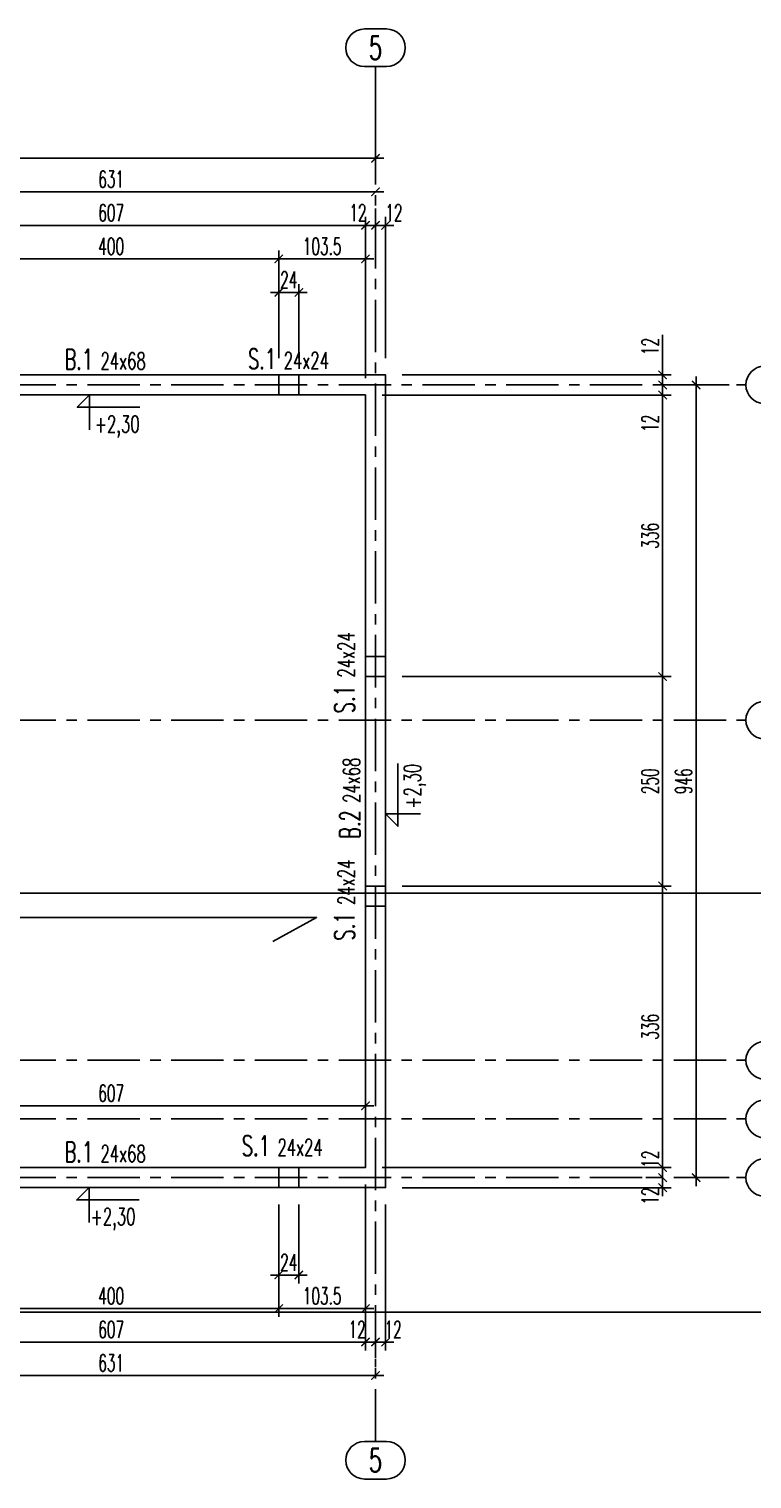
# Model space of a CAD drawing. Header units: millimetres. Extents: x -24587 to 37983, y -70862 to 338.
# Drawn here: x 27569 to 28432, y -56909 to -55179 of the extents above; entities that cross this region are included whole.
import ezdxf
from ezdxf.enums import TextEntityAlignment as Align

# ---------------------------------------------------------------- set-up
doc = ezdxf.new("R2010")
doc.units = ezdxf.units.MM
doc.header["$LTSCALE"] = 50
doc.linetypes.add('CENTER', pattern=[2, 1.25, -0.25, 0.25, -0.25])
doc.layers.get('Defpoints').update_dxf_attribs({"color": 251})
for name, color, linetype in [('K-NADPROŻA', 61, 'Continuous'), ('K-OSIE', 9, 'CENTER'), ('K-SCIANY', 2, 'Continuous'), ('K-STROPY', 161, 'Continuous'), ('K-SŁUPY', 131, 'Continuous'), ('K-TEXT 2.4mm', 71, 'Continuous'), ('K-TEXT 2.8mm', 101, 'Continuous'), ('K-TEXT 2mm', 254, 'Continuous'), ('K-UWAGI', 1, 'Continuous'), ('K-WYMIARY', 1, 'Continuous')]:
    doc.layers.add(name, color=color, linetype=linetype)
doc.styles.add('text 2.4mm', font='romans.shx', dxfattribs={"width": 0.65})
doc.styles.add('text 2.8mm', font='romans.shx', dxfattribs={"width": 0.65})
doc.styles.add('text 2mm', font='romans.shx', dxfattribs={"width": 0.65})
doc.styles.add('WYM1', font='romanszb.shx', dxfattribs={"width": 0.6})
doc.dimstyles.new('CM100', dxfattribs={"dimscale": 5, "dimtxt": 2, "dimasz": 1, "dimexe": 1, "dimexo": 2, "dimgap": 0.5, "dimtad": 1, "dimrnd": 0.5, "dimdsep": 46, "dimtxsty": 'WYM1', "dimblk": 'OBLIQUE', "dimcen": 0, "dimdle": 1, "dimclrd": 253, "dimclre": 251, "dimclrt": 30, "dimadec": 0, "dimazin": 0, "dimtfac": 1, "dimtix": 1, "dimtmove": 0, "dimatfit": 0, "dimfxl": 1, "dimtfillclr": 256, "dimtolj": 1, "dimarcsym": 0})

# ---------------------------------------------------------------- blocks, each defined once
blk = doc.blocks.new('A$C5f19c05e')
for points in [[(2186, -1260.9), (2186, 380)], [(-358, 0), (2628.1, 0)], [(-358, -400), (2628.1, -400)], [(-358, -806), (2628.1, -806)], [(-358, -876), (2628.1, -876)], [(-358, -946), (2628.1, -946)]]:
    blk.add_lwpolyline(points)
at = {"layer": 'K-TEXT 2.4mm'}
for points in [[(2172.9, 380, -1), (2172.9, 424.8), (2199.1, 424.8, -1), (2199.1, 380)], [(2650.5, -22.4, -1), (2650.5, 22.4), (2676.6, 22.4, -1), (2676.6, -22.4)], [(2650.5, -422.4, -1), (2650.5, -377.6), (2676.6, -377.6, -1), (2676.6, -422.4)], [(2650.5, -828.4, -1), (2650.5, -783.6), (2676.6, -783.6, -1), (2676.6, -828.4)], [(2650.5, -898.4, -1), (2650.5, -853.6), (2676.6, -853.6, -1), (2676.6, -898.4)], [(2650.5, -968.4, -1), (2650.5, -923.6), (2676.6, -923.6, -1), (2676.6, -968.4)], [(2172.9, -1305.7, -1), (2172.9, -1260.9), (2199.1, -1260.9, -1), (2199.1, -1305.7)]]:
    blk.add_lwpolyline(points, format="xyb", close=True, dxfattribs=at)
at = {"layer": 'K-TEXT 2.8mm', "style": 'text 2.8mm', "width": 0.65}
for p in [(2186, 402.4), (2186, -1283.3)]:
    blk.add_text('5', height=28, dxfattribs=at).set_placement(p, align=Align.MIDDLE_CENTER)
blk = doc.blocks.new('_ArchTick')
at = {"color": 0, "linetype": 'ByBlock', "const_width": 0.15}
blk.add_lwpolyline([(-0.5, -0.5), (0.5, 0.5)], dxfattribs=at)
blk = doc.blocks.new('*D540')
at = {"layer": 'Defpoints', "color": 0, "transparency": 16777216}
for p in [(25796.6, -55223.4), (27982.6, -55223.4), (27982.6, -55333)]:
    blk.add_point(p, dxfattribs=at)
at = {"layer": 'K-WYMIARY', "color": 251, "lineweight": -2, "transparency": 16777216}
for p, q in [((25796.6, -55243.4), (25796.6, -55343)), ((27982.6, -55243.4), (27982.6, -55343))]:
    blk.add_line(p, q, dxfattribs=at)
at = {"layer": 'K-WYMIARY', "color": 253, "lineweight": -2, "transparency": 16777216}
blk.add_line((25786.6, -55333), (27992.6, -55333), dxfattribs=at)
at = {"layer": 'K-WYMIARY', "color": 253, "lineweight": -2, "transparency": 16777216, "xscale": 10, "yscale": 10, "zscale": 10, "rotation": 180}
blk.add_blockref('_ArchTick', (25796.6, -55333), dxfattribs=at)
at = {"layer": 'K-WYMIARY', "color": 253, "lineweight": -2, "transparency": 16777216, "xscale": 10, "yscale": 10, "zscale": 10}
blk.add_blockref('_ArchTick', (27982.6, -55333), dxfattribs=at)
at = {"layer": 'K-WYMIARY', "color": 30, "transparency": 16777216, "insert": (26889.6, -55318), "char_height": 20, "attachment_point": 5, "style": 'WYM1'}
blk.add_mtext('\\A1;2186', dxfattribs=at)
blk = doc.blocks.new('*D541')
at = {"layer": 'Defpoints', "color": 0, "transparency": 16777216}
for p in [(28424.8, -55603.5), (28365.4, -56549.5), (28424.8, -56549.5)]:
    blk.add_point(p, dxfattribs=at)
at = {"layer": 'K-WYMIARY', "color": 253, "lineweight": -2, "transparency": 16777216}
blk.add_line((28365.4, -55593.5), (28365.4, -56559.5), dxfattribs=at)
at = {"layer": 'K-WYMIARY', "color": 251, "lineweight": -2, "transparency": 16777216}
for p, q in [((28404.8, -55603.5), (28355.4, -55603.5)), ((28404.8, -56549.5), (28355.4, -56549.5))]:
    blk.add_line(p, q, dxfattribs=at)
at = {"layer": 'K-WYMIARY', "color": 253, "lineweight": -2, "transparency": 16777216, "xscale": 10, "yscale": 10, "zscale": 10}
for p, rotation in [((28365.4, -55603.5), 90), ((28365.4, -56549.5), 270)]:
    blk.add_blockref('_ArchTick', p, dxfattribs=dict(at, rotation=rotation))
at = {"layer": 'K-WYMIARY', "color": 30, "transparency": 16777216, "insert": (28350.4, -56076.5), "char_height": 20, "attachment_point": 5, "rotation": 90, "style": 'WYM1'}
blk.add_mtext('\\A1;946', dxfattribs=at)
blk = doc.blocks.new('*D454')
at = {"layer": 'Defpoints', "color": 0, "transparency": 16777216}
for p in [(27351.6, -55373), (27982.6, -55373), (27982.6, -55373)]:
    blk.add_point(p, dxfattribs=at)
at = {"layer": 'K-WYMIARY', "color": 251, "lineweight": -2, "transparency": 16777216}
for p, q in [((27351.6, -55353), (27351.6, -55363)), ((27982.6, -55353), (27982.6, -55363))]:
    blk.add_line(p, q, dxfattribs=at)
at = {"layer": 'K-WYMIARY', "color": 253, "lineweight": -2, "transparency": 16777216}
blk.add_line((27341.6, -55373), (27992.6, -55373), dxfattribs=at)
at = {"layer": 'K-WYMIARY', "color": 253, "lineweight": -2, "transparency": 16777216, "xscale": 10, "yscale": 10, "zscale": 10, "rotation": 180}
blk.add_blockref('_ArchTick', (27351.6, -55373), dxfattribs=at)
at = {"layer": 'K-WYMIARY', "color": 253, "lineweight": -2, "transparency": 16777216, "xscale": 10, "yscale": 10, "zscale": 10}
blk.add_blockref('_ArchTick', (27982.6, -55373), dxfattribs=at)
at = {"layer": 'K-WYMIARY', "color": 30, "transparency": 16777216, "insert": (27667.1, -55358), "char_height": 20, "attachment_point": 5, "style": 'WYM1'}
blk.add_mtext('\\A1;631', dxfattribs=at)
blk = doc.blocks.new('*D458')
at = {"layer": 'Defpoints', "color": 0, "transparency": 16777216}
for p in [(27351.6, -56785.7), (27982.6, -56785.7), (27982.6, -56785.7)]:
    blk.add_point(p, dxfattribs=at)
at = {"layer": 'K-WYMIARY', "color": 251, "lineweight": -2, "transparency": 16777216}
for p, q in [((27351.6, -56765.7), (27351.6, -56775.7)), ((27982.6, -56765.7), (27982.6, -56775.7))]:
    blk.add_line(p, q, dxfattribs=at)
at = {"layer": 'K-WYMIARY', "color": 253, "lineweight": -2, "transparency": 16777216}
blk.add_line((27341.6, -56785.7), (27992.6, -56785.7), dxfattribs=at)
at = {"layer": 'K-WYMIARY', "color": 253, "lineweight": -2, "transparency": 16777216, "xscale": 10, "yscale": 10, "zscale": 10, "rotation": 180}
blk.add_blockref('_ArchTick', (27351.6, -56785.7), dxfattribs=at)
at = {"layer": 'K-WYMIARY', "color": 253, "lineweight": -2, "transparency": 16777216, "xscale": 10, "yscale": 10, "zscale": 10}
blk.add_blockref('_ArchTick', (27982.6, -56785.7), dxfattribs=at)
at = {"layer": 'K-WYMIARY', "color": 30, "transparency": 16777216, "insert": (27667.1, -56770.7), "char_height": 20, "attachment_point": 5, "style": 'WYM1'}
blk.add_mtext('\\A1;631', dxfattribs=at)
blk = doc.blocks.new('*D510')
at = {"layer": 'Defpoints', "color": 0, "transparency": 16777216}
for p in [(27970.6, -55413), (27363.6, -55615.5), (27970.6, -55615.5)]:
    blk.add_point(p, dxfattribs=at)
at = {"layer": 'K-WYMIARY', "color": 251, "lineweight": -2, "transparency": 16777216}
for p, q in [((27363.6, -55595.5), (27363.6, -55403)), ((27970.6, -55595.5), (27970.6, -55403))]:
    blk.add_line(p, q, dxfattribs=at)
at = {"layer": 'K-WYMIARY', "color": 253, "lineweight": -2, "transparency": 16777216}
blk.add_line((27353.6, -55413), (27980.6, -55413), dxfattribs=at)
at = {"layer": 'K-WYMIARY', "color": 253, "lineweight": -2, "transparency": 16777216, "xscale": 10, "yscale": 10, "zscale": 10, "rotation": 180}
blk.add_blockref('_ArchTick', (27363.6, -55413), dxfattribs=at)
at = {"layer": 'K-WYMIARY', "color": 253, "lineweight": -2, "transparency": 16777216, "xscale": 10, "yscale": 10, "zscale": 10}
blk.add_blockref('_ArchTick', (27970.6, -55413), dxfattribs=at)
at = {"layer": 'K-WYMIARY', "color": 30, "transparency": 16777216, "insert": (27667.1, -55398), "char_height": 20, "attachment_point": 5, "style": 'WYM1'}
blk.add_mtext('\\A1;607', dxfattribs=at)
blk = doc.blocks.new('*D511')
at = {"layer": 'Defpoints', "color": 0, "transparency": 16777216}
for p in [(27982.6, -55413), (27982.6, -55413), (27970.6, -55615.5)]:
    blk.add_point(p, dxfattribs=at)
at = {"layer": 'K-WYMIARY', "color": 251, "lineweight": -2, "transparency": 16777216}
for p, q in [((27970.6, -55595.5), (27970.6, -55403)), ((27982.6, -55393), (27982.6, -55403))]:
    blk.add_line(p, q, dxfattribs=at)
at = {"layer": 'K-WYMIARY', "color": 253, "lineweight": -2, "transparency": 16777216}
for p, q in [((27970.6, -55413), (27960.6, -55413)), ((27970.6, -55413), (27982.6, -55413)), ((27982.6, -55413), (27992.6, -55413))]:
    blk.add_line(p, q, dxfattribs=at)
at = {"layer": 'K-WYMIARY', "color": 253, "lineweight": -2, "transparency": 16777216, "xscale": 10, "yscale": 10, "zscale": 10}
blk.add_blockref('_ArchTick', (27970.6, -55413), dxfattribs=at)
at = {"layer": 'K-WYMIARY', "color": 253, "lineweight": -2, "transparency": 16777216, "xscale": 10, "yscale": 10, "zscale": 10, "rotation": 180}
blk.add_blockref('_ArchTick', (27982.6, -55413), dxfattribs=at)
at = {"layer": 'K-WYMIARY', "color": 30, "transparency": 16777216, "insert": (27961.6, -55398), "char_height": 20, "attachment_point": 5, "style": 'WYM1'}
blk.add_mtext('\\A1;12', dxfattribs=at)
blk = doc.blocks.new('*D529')
at = {"layer": 'Defpoints', "color": 0, "transparency": 16777216}
for p in [(27982.6, -55413), (27994.6, -55413), (27994.6, -55591.5)]:
    blk.add_point(p, dxfattribs=at)
at = {"layer": 'K-WYMIARY', "color": 251, "lineweight": -2, "transparency": 16777216}
for p, q in [((27982.6, -55393), (27982.6, -55403)), ((27994.6, -55571.5), (27994.6, -55403))]:
    blk.add_line(p, q, dxfattribs=at)
at = {"layer": 'K-WYMIARY', "color": 253, "lineweight": -2, "transparency": 16777216}
for p, q in [((27982.6, -55413), (27972.6, -55413)), ((27982.6, -55413), (27994.6, -55413)), ((27994.6, -55413), (28004.6, -55413))]:
    blk.add_line(p, q, dxfattribs=at)
at = {"layer": 'K-WYMIARY', "color": 253, "lineweight": -2, "transparency": 16777216, "xscale": 10, "yscale": 10, "zscale": 10}
blk.add_blockref('_ArchTick', (27982.6, -55413), dxfattribs=at)
at = {"layer": 'K-WYMIARY', "color": 253, "lineweight": -2, "transparency": 16777216, "xscale": 10, "yscale": 10, "zscale": 10, "rotation": 180}
blk.add_blockref('_ArchTick', (27994.6, -55413), dxfattribs=at)
at = {"layer": 'K-WYMIARY', "color": 30, "transparency": 16777216, "insert": (28004.6, -55398), "char_height": 20, "attachment_point": 5, "style": 'WYM1'}
blk.add_mtext('\\A1;12', dxfattribs=at)
blk = doc.blocks.new('*D526')
at = {"layer": 'Defpoints', "color": 0, "transparency": 16777216}
for p in [(27867.1, -55453), (27467.1, -55591.5), (27867.1, -55591.5)]:
    blk.add_point(p, dxfattribs=at)
at = {"layer": 'K-WYMIARY', "color": 251, "lineweight": -2, "transparency": 16777216}
for p, q in [((27467.1, -55571.5), (27467.1, -55443)), ((27867.1, -55571.5), (27867.1, -55443))]:
    blk.add_line(p, q, dxfattribs=at)
at = {"layer": 'K-WYMIARY', "color": 253, "lineweight": -2, "transparency": 16777216}
blk.add_line((27457.1, -55453), (27877.1, -55453), dxfattribs=at)
at = {"layer": 'K-WYMIARY', "color": 253, "lineweight": -2, "transparency": 16777216, "xscale": 10, "yscale": 10, "zscale": 10, "rotation": 180}
blk.add_blockref('_ArchTick', (27467.1, -55453), dxfattribs=at)
at = {"layer": 'K-WYMIARY', "color": 253, "lineweight": -2, "transparency": 16777216, "xscale": 10, "yscale": 10, "zscale": 10}
blk.add_blockref('_ArchTick', (27867.1, -55453), dxfattribs=at)
at = {"layer": 'K-WYMIARY', "color": 30, "transparency": 16777216, "insert": (27667.1, -55438), "char_height": 20, "attachment_point": 5, "style": 'WYM1'}
blk.add_mtext('\\A1;400', dxfattribs=at)
blk = doc.blocks.new('*D527')
at = {"layer": 'Defpoints', "color": 0, "transparency": 16777216}
for p in [(27970.6, -55453), (27867.1, -55591.5), (27970.6, -55615.5)]:
    blk.add_point(p, dxfattribs=at)
at = {"layer": 'K-WYMIARY', "color": 251, "lineweight": -2, "transparency": 16777216}
for p, q in [((27867.1, -55571.5), (27867.1, -55443)), ((27970.6, -55595.5), (27970.6, -55443))]:
    blk.add_line(p, q, dxfattribs=at)
at = {"layer": 'K-WYMIARY', "color": 253, "lineweight": -2, "transparency": 16777216}
blk.add_line((27857.1, -55453), (27980.6, -55453), dxfattribs=at)
at = {"layer": 'K-WYMIARY', "color": 253, "lineweight": -2, "transparency": 16777216, "xscale": 10, "yscale": 10, "zscale": 10, "rotation": 180}
blk.add_blockref('_ArchTick', (27867.1, -55453), dxfattribs=at)
at = {"layer": 'K-WYMIARY', "color": 253, "lineweight": -2, "transparency": 16777216, "xscale": 10, "yscale": 10, "zscale": 10}
blk.add_blockref('_ArchTick', (27970.6, -55453), dxfattribs=at)
at = {"layer": 'K-WYMIARY', "color": 30, "transparency": 16777216, "insert": (27918.9, -55438), "char_height": 20, "attachment_point": 5, "style": 'WYM1'}
blk.add_mtext('\\A1;103.5', dxfattribs=at)
blk = doc.blocks.new('*D500')
at = {"layer": 'Defpoints', "color": 0, "transparency": 16777216}
for p in [(27363.6, -56537.5), (27970.6, -56537.5), (27970.6, -56745.7)]:
    blk.add_point(p, dxfattribs=at)
at = {"layer": 'K-WYMIARY', "color": 251, "lineweight": -2, "transparency": 16777216}
for p, q in [((27363.6, -56557.5), (27363.6, -56755.7)), ((27970.6, -56557.5), (27970.6, -56755.7))]:
    blk.add_line(p, q, dxfattribs=at)
at = {"layer": 'K-WYMIARY', "color": 253, "lineweight": -2, "transparency": 16777216}
blk.add_line((27353.6, -56745.7), (27980.6, -56745.7), dxfattribs=at)
at = {"layer": 'K-WYMIARY', "color": 253, "lineweight": -2, "transparency": 16777216, "xscale": 10, "yscale": 10, "zscale": 10, "rotation": 180}
blk.add_blockref('_ArchTick', (27363.6, -56745.7), dxfattribs=at)
at = {"layer": 'K-WYMIARY', "color": 253, "lineweight": -2, "transparency": 16777216, "xscale": 10, "yscale": 10, "zscale": 10}
blk.add_blockref('_ArchTick', (27970.6, -56745.7), dxfattribs=at)
at = {"layer": 'K-WYMIARY', "color": 30, "transparency": 16777216, "insert": (27667.1, -56730.7), "char_height": 20, "attachment_point": 5, "style": 'WYM1'}
blk.add_mtext('\\A1;607', dxfattribs=at)
blk = doc.blocks.new('*D501')
at = {"layer": 'Defpoints', "color": 0, "transparency": 16777216}
for p in [(27970.6, -56537.5), (27982.6, -56745.7), (27982.6, -56745.7)]:
    blk.add_point(p, dxfattribs=at)
at = {"layer": 'K-WYMIARY', "color": 251, "lineweight": -2, "transparency": 16777216}
for p, q in [((27970.6, -56557.5), (27970.6, -56755.7)), ((27982.6, -56725.7), (27982.6, -56735.7))]:
    blk.add_line(p, q, dxfattribs=at)
at = {"layer": 'K-WYMIARY', "color": 253, "lineweight": -2, "transparency": 16777216}
for p, q in [((27970.6, -56745.7), (27960.6, -56745.7)), ((27970.6, -56745.7), (27982.6, -56745.7)), ((27982.6, -56745.7), (27992.6, -56745.7))]:
    blk.add_line(p, q, dxfattribs=at)
at = {"layer": 'K-WYMIARY', "color": 253, "lineweight": -2, "transparency": 16777216, "xscale": 10, "yscale": 10, "zscale": 10}
blk.add_blockref('_ArchTick', (27970.6, -56745.7), dxfattribs=at)
at = {"layer": 'K-WYMIARY', "color": 253, "lineweight": -2, "transparency": 16777216, "xscale": 10, "yscale": 10, "zscale": 10, "rotation": 180}
blk.add_blockref('_ArchTick', (27982.6, -56745.7), dxfattribs=at)
at = {"layer": 'K-WYMIARY', "color": 30, "transparency": 16777216, "insert": (27960.6, -56730.7), "char_height": 20, "attachment_point": 5, "style": 'WYM1'}
blk.add_mtext('\\A1;12', dxfattribs=at)
blk = doc.blocks.new('*D502')
at = {"layer": 'Defpoints', "color": 0, "transparency": 16777216}
for p in [(27994.6, -56561.5), (27982.6, -56745.7), (27994.6, -56745.7)]:
    blk.add_point(p, dxfattribs=at)
at = {"layer": 'K-WYMIARY', "color": 251, "lineweight": -2, "transparency": 16777216}
for p, q in [((27994.6, -56581.5), (27994.6, -56755.7)), ((27982.6, -56725.7), (27982.6, -56735.7))]:
    blk.add_line(p, q, dxfattribs=at)
at = {"layer": 'K-WYMIARY', "color": 253, "lineweight": -2, "transparency": 16777216}
for p, q in [((27982.6, -56745.7), (27972.6, -56745.7)), ((27982.6, -56745.7), (27994.6, -56745.7)), ((27994.6, -56745.7), (28004.6, -56745.7))]:
    blk.add_line(p, q, dxfattribs=at)
at = {"layer": 'K-WYMIARY', "color": 253, "lineweight": -2, "transparency": 16777216, "xscale": 10, "yscale": 10, "zscale": 10}
blk.add_blockref('_ArchTick', (27982.6, -56745.7), dxfattribs=at)
at = {"layer": 'K-WYMIARY', "color": 253, "lineweight": -2, "transparency": 16777216, "xscale": 10, "yscale": 10, "zscale": 10, "rotation": 180}
blk.add_blockref('_ArchTick', (27994.6, -56745.7), dxfattribs=at)
at = {"layer": 'K-WYMIARY', "color": 30, "transparency": 16777216, "insert": (28003.6, -56730.7), "char_height": 20, "attachment_point": 5, "style": 'WYM1'}
blk.add_mtext('\\A1;12', dxfattribs=at)
blk = doc.blocks.new('*D446')
at = {"layer": 'Defpoints', "color": 0, "transparency": 16777216}
for p in [(27891.1, -55493), (27867.1, -55591.5), (27891.1, -55591.5)]:
    blk.add_point(p, dxfattribs=at)
at = {"layer": 'K-WYMIARY', "color": 253, "lineweight": -2, "transparency": 16777216}
for p, q in [((27867.1, -55493), (27857.1, -55493)), ((27867.1, -55493), (27891.1, -55493)), ((27891.1, -55493), (27901.1, -55493))]:
    blk.add_line(p, q, dxfattribs=at)
at = {"layer": 'K-WYMIARY', "color": 251, "lineweight": -2, "transparency": 16777216}
for p, q in [((27867.1, -55571.5), (27867.1, -55483)), ((27891.1, -55571.5), (27891.1, -55483))]:
    blk.add_line(p, q, dxfattribs=at)
at = {"layer": 'K-WYMIARY', "color": 253, "lineweight": -2, "transparency": 16777216, "xscale": 10, "yscale": 10, "zscale": 10}
blk.add_blockref('_ArchTick', (27867.1, -55493), dxfattribs=at)
at = {"layer": 'K-WYMIARY', "color": 253, "lineweight": -2, "transparency": 16777216, "xscale": 10, "yscale": 10, "zscale": 10, "rotation": 180}
blk.add_blockref('_ArchTick', (27891.1, -55493), dxfattribs=at)
at = {"layer": 'K-WYMIARY', "color": 30, "transparency": 16777216, "insert": (27879.1, -55478), "char_height": 20, "attachment_point": 5, "style": 'WYM1'}
blk.add_mtext('\\A1;24', dxfattribs=at)
blk = doc.blocks.new('*D505')
at = {"layer": 'Defpoints', "color": 0, "transparency": 16777216}
for p in [(27467.1, -56561.5), (27867.1, -56561.5), (27867.1, -56705.7)]:
    blk.add_point(p, dxfattribs=at)
at = {"layer": 'K-WYMIARY', "color": 251, "lineweight": -2, "transparency": 16777216}
for p, q in [((27467.1, -56581.5), (27467.1, -56715.7)), ((27867.1, -56581.5), (27867.1, -56715.7))]:
    blk.add_line(p, q, dxfattribs=at)
at = {"layer": 'K-WYMIARY', "color": 253, "lineweight": -2, "transparency": 16777216}
blk.add_line((27457.1, -56705.7), (27877.1, -56705.7), dxfattribs=at)
at = {"layer": 'K-WYMIARY', "color": 253, "lineweight": -2, "transparency": 16777216, "xscale": 10, "yscale": 10, "zscale": 10, "rotation": 180}
blk.add_blockref('_ArchTick', (27467.1, -56705.7), dxfattribs=at)
at = {"layer": 'K-WYMIARY', "color": 253, "lineweight": -2, "transparency": 16777216, "xscale": 10, "yscale": 10, "zscale": 10}
blk.add_blockref('_ArchTick', (27867.1, -56705.7), dxfattribs=at)
at = {"layer": 'K-WYMIARY', "color": 30, "transparency": 16777216, "insert": (27667.1, -56690.7), "char_height": 20, "attachment_point": 5, "style": 'WYM1'}
blk.add_mtext('\\A1;400', dxfattribs=at)
blk = doc.blocks.new('*D506')
at = {"layer": 'Defpoints', "color": 0, "transparency": 16777216}
for p in [(27970.6, -56537.5), (27867.1, -56561.5), (27970.6, -56705.7)]:
    blk.add_point(p, dxfattribs=at)
at = {"layer": 'K-WYMIARY', "color": 251, "lineweight": -2, "transparency": 16777216}
for p, q in [((27970.6, -56557.5), (27970.6, -56715.7)), ((27867.1, -56581.5), (27867.1, -56715.7))]:
    blk.add_line(p, q, dxfattribs=at)
at = {"layer": 'K-WYMIARY', "color": 253, "lineweight": -2, "transparency": 16777216}
blk.add_line((27857.1, -56705.7), (27980.6, -56705.7), dxfattribs=at)
at = {"layer": 'K-WYMIARY', "color": 253, "lineweight": -2, "transparency": 16777216, "xscale": 10, "yscale": 10, "zscale": 10, "rotation": 180}
blk.add_blockref('_ArchTick', (27867.1, -56705.7), dxfattribs=at)
at = {"layer": 'K-WYMIARY', "color": 253, "lineweight": -2, "transparency": 16777216, "xscale": 10, "yscale": 10, "zscale": 10}
blk.add_blockref('_ArchTick', (27970.6, -56705.7), dxfattribs=at)
at = {"layer": 'K-WYMIARY', "color": 30, "transparency": 16777216, "insert": (27918.9, -56690.7), "char_height": 20, "attachment_point": 5, "style": 'WYM1'}
blk.add_mtext('\\A1;103.5', dxfattribs=at)
blk = doc.blocks.new('*D442')
at = {"layer": 'Defpoints', "color": 0, "transparency": 16777216}
for p in [(27867.1, -56561.5), (27891.1, -56561.5), (27891.1, -56665.7)]:
    blk.add_point(p, dxfattribs=at)
at = {"layer": 'K-WYMIARY', "color": 251, "lineweight": -2, "transparency": 16777216}
for p, q in [((27867.1, -56581.5), (27867.1, -56675.7)), ((27891.1, -56581.5), (27891.1, -56675.7))]:
    blk.add_line(p, q, dxfattribs=at)
at = {"layer": 'K-WYMIARY', "color": 253, "lineweight": -2, "transparency": 16777216}
for p, q in [((27867.1, -56665.7), (27857.1, -56665.7)), ((27867.1, -56665.7), (27891.1, -56665.7)), ((27891.1, -56665.7), (27901.1, -56665.7))]:
    blk.add_line(p, q, dxfattribs=at)
at = {"layer": 'K-WYMIARY', "color": 253, "lineweight": -2, "transparency": 16777216, "xscale": 10, "yscale": 10, "zscale": 10}
blk.add_blockref('_ArchTick', (27867.1, -56665.7), dxfattribs=at)
at = {"layer": 'K-WYMIARY', "color": 253, "lineweight": -2, "transparency": 16777216, "xscale": 10, "yscale": 10, "zscale": 10, "rotation": 180}
blk.add_blockref('_ArchTick', (27891.1, -56665.7), dxfattribs=at)
at = {"layer": 'K-WYMIARY', "color": 30, "transparency": 16777216, "insert": (27879.1, -56650.7), "char_height": 20, "attachment_point": 5, "style": 'WYM1'}
blk.add_mtext('\\A1;24', dxfattribs=at)
blk = doc.blocks.new('*D491')
at = {"layer": 'Defpoints', "color": 0, "transparency": 16777216}
for p in [(27970.6, -55615.5), (28325.4, -55615.5), (28424.8, -55603.5)]:
    blk.add_point(p, dxfattribs=at)
at = {"layer": 'K-WYMIARY', "color": 253, "lineweight": -2, "transparency": 16777216}
for p, q in [((28325.4, -55603.5), (28325.4, -55593.5)), ((28325.4, -55603.5), (28325.4, -55615.5)), ((28325.4, -55615.5), (28325.4, -55663.2))]:
    blk.add_line(p, q, dxfattribs=at)
at = {"layer": 'K-WYMIARY', "color": 251, "lineweight": -2, "transparency": 16777216}
for p, q in [((27990.6, -55615.5), (28335.4, -55615.5)), ((28404.8, -55603.5), (28315.4, -55603.5))]:
    blk.add_line(p, q, dxfattribs=at)
at = {"layer": 'K-WYMIARY', "color": 253, "lineweight": -2, "transparency": 16777216, "xscale": 10, "yscale": 10, "zscale": 10}
for p, rotation in [((28325.4, -55603.5), 270), ((28325.4, -55615.5), 90)]:
    blk.add_blockref('_ArchTick', p, dxfattribs=dict(at, rotation=rotation))
at = {"layer": 'K-WYMIARY', "color": 30, "transparency": 16777216, "insert": (28310.4, -55649.3), "char_height": 20, "attachment_point": 5, "rotation": 90, "style": 'WYM1'}
blk.add_mtext('\\A1;12', dxfattribs=at)
blk = doc.blocks.new('*D492')
at = {"layer": 'Defpoints', "color": 0, "transparency": 16777216}
for p in [(27970.6, -55615.5), (27994.6, -55951.5), (28325.4, -55951.5)]:
    blk.add_point(p, dxfattribs=at)
at = {"layer": 'K-WYMIARY', "color": 251, "lineweight": -2, "transparency": 16777216}
for p, q in [((27990.6, -55615.5), (28335.4, -55615.5)), ((28014.6, -55951.5), (28335.4, -55951.5))]:
    blk.add_line(p, q, dxfattribs=at)
at = {"layer": 'K-WYMIARY', "color": 253, "lineweight": -2, "transparency": 16777216}
blk.add_line((28325.4, -55605.5), (28325.4, -55961.5), dxfattribs=at)
at = {"layer": 'K-WYMIARY', "color": 253, "lineweight": -2, "transparency": 16777216, "xscale": 10, "yscale": 10, "zscale": 10}
for p, rotation in [((28325.4, -55615.5), 90), ((28325.4, -55951.5), 270)]:
    blk.add_blockref('_ArchTick', p, dxfattribs=dict(at, rotation=rotation))
at = {"layer": 'K-WYMIARY', "color": 30, "transparency": 16777216, "insert": (28310.4, -55783.5), "char_height": 20, "attachment_point": 5, "rotation": 90, "style": 'WYM1'}
blk.add_mtext('\\A1;336', dxfattribs=at)
blk = doc.blocks.new('*D484')
at = {"layer": 'Defpoints', "color": 0, "transparency": 16777216}
for p in [(27994.6, -55951.5), (27994.6, -56201.5), (28325.4, -56201.5)]:
    blk.add_point(p, dxfattribs=at)
at = {"layer": 'K-WYMIARY', "color": 253, "lineweight": -2, "transparency": 16777216}
blk.add_line((28325.4, -55941.5), (28325.4, -56211.5), dxfattribs=at)
at = {"layer": 'K-WYMIARY', "color": 251, "lineweight": -2, "transparency": 16777216}
for p, q in [((28014.6, -55951.5), (28335.4, -55951.5)), ((28014.6, -56201.5), (28335.4, -56201.5))]:
    blk.add_line(p, q, dxfattribs=at)
at = {"layer": 'K-WYMIARY', "color": 253, "lineweight": -2, "transparency": 16777216, "xscale": 10, "yscale": 10, "zscale": 10}
for p, rotation in [((28325.4, -55951.5), 90), ((28325.4, -56201.5), 270)]:
    blk.add_blockref('_ArchTick', p, dxfattribs=dict(at, rotation=rotation))
at = {"layer": 'K-WYMIARY', "color": 30, "transparency": 16777216, "insert": (28310.4, -56076.5), "char_height": 20, "attachment_point": 5, "rotation": 90, "style": 'WYM1'}
blk.add_mtext('\\A1;250', dxfattribs=at)
blk = doc.blocks.new('*D485')
at = {"layer": 'Defpoints', "color": 0, "transparency": 16777216}
for p in [(27994.6, -56201.5), (27970.6, -56537.5), (28325.4, -56537.5)]:
    blk.add_point(p, dxfattribs=at)
at = {"layer": 'K-WYMIARY', "color": 251, "lineweight": -2, "transparency": 16777216}
for p, q in [((28014.6, -56201.5), (28335.4, -56201.5)), ((27990.6, -56537.5), (28335.4, -56537.5))]:
    blk.add_line(p, q, dxfattribs=at)
at = {"layer": 'K-WYMIARY', "color": 253, "lineweight": -2, "transparency": 16777216}
blk.add_line((28325.4, -56191.5), (28325.4, -56547.5), dxfattribs=at)
at = {"layer": 'K-WYMIARY', "color": 253, "lineweight": -2, "transparency": 16777216, "xscale": 10, "yscale": 10, "zscale": 10}
for p, rotation in [((28325.4, -56201.5), 90), ((28325.4, -56537.5), 270)]:
    blk.add_blockref('_ArchTick', p, dxfattribs=dict(at, rotation=rotation))
at = {"layer": 'K-WYMIARY', "color": 30, "transparency": 16777216, "insert": (28310.4, -56369.5), "char_height": 20, "attachment_point": 5, "rotation": 90, "style": 'WYM1'}
blk.add_mtext('\\A1;336', dxfattribs=at)
blk = doc.blocks.new('*D438')
at = {"layer": 'Defpoints', "color": 0, "transparency": 16777216}
for p in [(27994.6, -55591.5), (28325.4, -55603.5), (28325.4, -55603.5)]:
    blk.add_point(p, dxfattribs=at)
at = {"layer": 'K-WYMIARY', "color": 253, "lineweight": -2, "transparency": 16777216}
for p, q in [((28325.4, -55591.5), (28325.4, -55543.7)), ((28325.4, -55603.5), (28325.4, -55591.5)), ((28325.4, -55603.5), (28325.4, -55613.5))]:
    blk.add_line(p, q, dxfattribs=at)
at = {"layer": 'K-WYMIARY', "color": 251, "lineweight": -2, "transparency": 16777216}
for p, q in [((28014.6, -55591.5), (28335.4, -55591.5)), ((28345.4, -55603.5), (28335.4, -55603.5))]:
    blk.add_line(p, q, dxfattribs=at)
at = {"layer": 'K-WYMIARY', "color": 253, "lineweight": -2, "transparency": 16777216, "xscale": 10, "yscale": 10, "zscale": 10}
for p, rotation in [((28325.4, -55591.5), 270), ((28325.4, -55603.5), 90)]:
    blk.add_blockref('_ArchTick', p, dxfattribs=dict(at, rotation=rotation))
at = {"layer": 'K-WYMIARY', "color": 30, "transparency": 16777216, "insert": (28310.4, -55557.6), "char_height": 20, "attachment_point": 5, "rotation": 90, "style": 'WYM1'}
blk.add_mtext('\\A1;12', dxfattribs=at)
blk = doc.blocks.new('*D439')
at = {"layer": 'Defpoints', "color": 0, "transparency": 16777216}
for p in [(27970.6, -56537.5), (28325.4, -56549.5), (28325.4, -56549.5)]:
    blk.add_point(p, dxfattribs=at)
at = {"layer": 'K-WYMIARY', "color": 253, "lineweight": -2, "transparency": 16777216}
for p, q in [((28325.4, -56537.5), (28325.4, -56527.5)), ((28325.4, -56537.5), (28325.4, -56549.5)), ((28325.4, -56549.5), (28325.4, -56559.5))]:
    blk.add_line(p, q, dxfattribs=at)
at = {"layer": 'K-WYMIARY', "color": 251, "lineweight": -2, "transparency": 16777216}
for p, q in [((27990.6, -56537.5), (28335.4, -56537.5)), ((28305.4, -56549.5), (28315.4, -56549.5))]:
    blk.add_line(p, q, dxfattribs=at)
at = {"layer": 'K-WYMIARY', "color": 253, "lineweight": -2, "transparency": 16777216, "xscale": 10, "yscale": 10, "zscale": 10}
for p, rotation in [((28325.4, -56537.5), 270), ((28325.4, -56549.5), 90)]:
    blk.add_blockref('_ArchTick', p, dxfattribs=dict(at, rotation=rotation))
at = {"layer": 'K-WYMIARY', "color": 30, "transparency": 16777216, "insert": (28310.4, -56527.5), "char_height": 20, "attachment_point": 5, "rotation": 90, "style": 'WYM1'}
blk.add_mtext('\\A1;12', dxfattribs=at)
blk = doc.blocks.new('*D440')
at = {"layer": 'Defpoints', "color": 0, "transparency": 16777216}
for p in [(28325.4, -56549.5), (27994.6, -56561.5), (28325.4, -56561.5)]:
    blk.add_point(p, dxfattribs=at)
at = {"layer": 'K-WYMIARY', "color": 251, "lineweight": -2, "transparency": 16777216}
for p, q in [((28305.4, -56549.5), (28315.4, -56549.5)), ((28014.6, -56561.5), (28335.4, -56561.5))]:
    blk.add_line(p, q, dxfattribs=at)
at = {"layer": 'K-WYMIARY', "color": 253, "lineweight": -2, "transparency": 16777216}
for p, q in [((28325.4, -56549.5), (28325.4, -56539.5)), ((28325.4, -56549.5), (28325.4, -56561.5)), ((28325.4, -56561.5), (28325.4, -56571.5))]:
    blk.add_line(p, q, dxfattribs=at)
at = {"layer": 'K-WYMIARY', "color": 253, "lineweight": -2, "transparency": 16777216, "xscale": 10, "yscale": 10, "zscale": 10}
for p, rotation in [((28325.4, -56549.5), 270), ((28325.4, -56561.5), 90)]:
    blk.add_blockref('_ArchTick', p, dxfattribs=dict(at, rotation=rotation))
at = {"layer": 'K-WYMIARY', "color": 30, "transparency": 16777216, "insert": (28310.4, -56571.5), "char_height": 20, "attachment_point": 5, "rotation": 90, "style": 'WYM1'}
blk.add_mtext('\\A1;12', dxfattribs=at)
blk = doc.blocks.new('*D443')
at = {"layer": 'Defpoints', "color": 0, "transparency": 16777216}
for p in [(27970.6, -56463.8), (27363.6, -56537.5), (27970.6, -56537.5)]:
    blk.add_point(p, dxfattribs=at)
at = {"layer": 'K-WYMIARY', "color": 253, "lineweight": -2, "transparency": 16777216}
blk.add_line((27353.6, -56463.8), (27980.6, -56463.8), dxfattribs=at)
at = {"layer": 'K-WYMIARY', "color": 251, "lineweight": -2, "transparency": 16777216}
for p, q in [((27363.6, -56517.5), (27363.6, -56453.8)), ((27970.6, -56517.5), (27970.6, -56453.8))]:
    blk.add_line(p, q, dxfattribs=at)
at = {"layer": 'K-WYMIARY', "color": 253, "lineweight": -2, "transparency": 16777216, "xscale": 10, "yscale": 10, "zscale": 10, "rotation": 180}
blk.add_blockref('_ArchTick', (27363.6, -56463.8), dxfattribs=at)
at = {"layer": 'K-WYMIARY', "color": 253, "lineweight": -2, "transparency": 16777216, "xscale": 10, "yscale": 10, "zscale": 10}
blk.add_blockref('_ArchTick', (27970.6, -56463.8), dxfattribs=at)
at = {"layer": 'K-WYMIARY', "color": 30, "transparency": 16777216, "insert": (27667.1, -56448.8), "char_height": 20, "attachment_point": 5, "style": 'WYM1'}
blk.add_mtext('\\A1;607', dxfattribs=at)

msp = doc.modelspace()

# ---------------------------------------------------------------- linework, layer by layer
at = {"layer": 'K-NADPROŻA'}
for points in [[(27467.14, -55615.46), (27867.14, -55615.46), (27867.14, -55591.46), (27467.14, -55591.46)], [(27994.64, -55951.46), (27970.64, -55951.46), (27970.64, -56201.46), (27994.64, -56201.46)], [(27867.14, -56561.46), (27467.14, -56561.46), (27467.14, -56537.46), (27867.14, -56537.46)]]:
    msp.add_lwpolyline(points, close=True, dxfattribs=at)
at = {"layer": 'K-SCIANY'}
for points in [[(27867.14, -55591.46), (27994.64, -55591.46), (27994.64, -55951.46), (27970.64, -55951.46), (27970.64, -55615.46), (27867.14, -55615.46)], [(27970.64, -56201.46), (27994.64, -56201.46), (27994.64, -56561.46), (27867.14, -56561.46), (27867.14, -56537.46), (27970.64, -56537.46)]]:
    msp.add_lwpolyline(points, close=True, dxfattribs=at)
at = {"layer": 'K-STROPY'}
msp.add_lwpolyline([(25784.64, -55591.46), (27994.64, -55591.46), (27994.64, -56561.46), (25784.64, -56561.46)], close=True, dxfattribs=at)
at = {"layer": 'K-STROPY', "lineweight": -2}
msp.add_lwpolyline([(25966.872, -56210.224), (25914.367, -56238.952), (27912.333, -56238.952), (27859.828, -56267.679)], dxfattribs=at)
at = {"layer": 'K-SŁUPY'}
for points in [[(27867.14, -55615.46), (27891.14, -55615.46), (27891.14, -55591.46), (27867.14, -55591.46)], [(27970.64, -55951.46), (27994.64, -55951.46), (27994.64, -55927.46), (27970.64, -55927.46)], [(27970.64, -56201.46), (27994.64, -56201.46), (27994.64, -56225.46), (27970.64, -56225.46)], [(27867.14, -56561.46), (27891.14, -56561.46), (27891.14, -56537.46), (27867.14, -56537.46)]]:
    msp.add_lwpolyline(points, close=True, dxfattribs=at)
at = {"layer": 'K-TEXT 2mm', "lineweight": -2}
for points in [[(27641.158, -55657.112), (27641.158, -55615.46), (27626.482, -55630.136), (27701.188, -55630.136)], [(28036.291, -56115.367), (27994.64, -56115.367), (28009.315, -56130.043), (28009.315, -56055.337)], [(27640.579, -56603.112), (27640.579, -56561.46), (27625.903, -56576.136), (27700.609, -56576.136)]]:
    msp.add_lwpolyline(points, dxfattribs=at)
at = {"layer": 'K-UWAGI'}
for p in [(28707.731, -56209.873), (28707.731, -56709.873)]:
    msp.add_xline(p, (1, 0), dxfattribs=at)

# ---------------------------------------------------------------- block references
at = {"layer": 'K-OSIE'}
msp.add_blockref('A$C5f19c05e', (25796.64, -55603.46), dxfattribs=at)

# ---------------------------------------------------------------- texts
at = {"layer": 'K-TEXT 2.4mm', "style": 'text 2.4mm', "width": 0.65}
for s, rotation, p in [('B.1', 360, (27628.371, -55572.899)), ('S.1', 360, (27847.134, -55572.38)), ('S.1', 90, (27945.597, -55978.557)), ('B.2', 90, (27952.078, -56128.154)), ('S.1', 90, (27945.597, -56249.906)), ('S.1', 360, (27839.746, -56511.425)), ('B.1', 360, (27628.371, -56518.899))]:
    msp.add_text(s, height=24, rotation=rotation, dxfattribs=at).set_placement(p, align=Align.MIDDLE_CENTER)
at = {"layer": 'K-TEXT 2mm', "lineweight": -2, "style": 'text 2mm', "width": 0.65}
for s, p in [('24x68', (27654.242, -55584.899)), ('24x24', (27873.005, -55584.38)), ('+2,30', (27647.505, -55660.167)), ('24x68', (27654.242, -56530.899)), ('24x24', (27865.616, -56523.425)), ('+2,30', (27642.585, -56606.08))]:
    msp.add_text(s, height=20, dxfattribs=at).set_placement(p)
for s, p in [('24x24', (27957.597, -55952.687)), ('24x68', (27964.078, -56102.283)), ('+2,30', (28036.727, -56109.148)), ('24x24', (27957.597, -56224.035))]:
    msp.add_text(s, height=20, rotation=90, dxfattribs=at).set_placement(p)

# ---------------------------------------------------------------- dimensions: what is measured, and where the dimension line sits
at = {"layer": 'K-WYMIARY'}
for base, p1, p2, override, picture, middle in [((27982.64, -55333.044), (25796.64, -55223.421), (27982.64, -55223.421), {"dimscale": 10, "dimblk": 'ArchTick'}, '*D540', (26889.64, -55318.044)), ((27982.64, -55373.044), (27351.64, -55373.044), (27982.64, -55373.044), {"dimscale": 10, "dimblk": 'ArchTick', "dimtmove": 1}, '*D454', (27667.14, -55358.044)), ((27970.64, -55413.044), (27363.64, -55615.46), (27970.64, -55615.46), {"dimscale": 10, "dimblk": 'ArchTick', "dimtmove": 1}, '*D510', (27667.14, -55398.044)), ((27867.14, -55453.044), (27467.14, -55591.46), (27867.14, -55591.46), {"dimscale": 10, "dimblk": 'ArchTick', "dimtmove": 1}, '*D526', (27667.14, -55438.044)), ((27970.64, -55453.044), (27867.14, -55591.46), (27970.64, -55615.46), {"dimscale": 10, "dimblk": 'ArchTick', "dimtmove": 1}, '*D527', (27918.89, -55438.044)), ((27970.64, -56463.835), (27363.64, -56537.46), (27970.64, -56537.46), {"dimscale": 10, "dimblk": 'ArchTick'}, '*D443', (27667.14, -56448.835)), ((27970.64, -56745.726), (27363.64, -56537.46), (27970.64, -56537.46), {"dimscale": 10, "dimblk": 'ArchTick', "dimtmove": 1}, '*D500', (27667.14, -56730.726)), ((27970.64, -56705.726), (27867.14, -56561.46), (27970.64, -56537.46), {"dimscale": 10, "dimblk": 'ArchTick', "dimtmove": 1}, '*D506', (27918.89, -56690.726)), ((27867.14, -56705.726), (27467.14, -56561.46), (27867.14, -56561.46), {"dimscale": 10, "dimblk": 'ArchTick', "dimtmove": 1}, '*D505', (27667.14, -56690.726)), ((27982.64, -56785.726), (27351.64, -56785.726), (27982.64, -56785.726), {"dimscale": 10, "dimblk": 'ArchTick', "dimtmove": 1}, '*D458', (27667.14, -56770.726))]:
    dim = msp.add_linear_dim(base=base, p1=p1, p2=p2, dimstyle='CM100', override=override, dxfattribs=at)
    dim.commit()
    dim.dimension.update_dxf_attribs({"geometry": picture, "text_midpoint": middle})
for base, p1, p2, picture, middle in [((27982.64, -55413.044), (27970.64, -55615.46), (27982.64, -55413.044), '*D511', (27961.64, -55413.044)), ((27994.64, -55413.044), (27982.64, -55413.044), (27994.64, -55591.46), '*D529', (28004.64, -55413.044)), ((27982.64, -56745.726), (27970.64, -56537.46), (27982.64, -56745.726), '*D501', (27960.64, -56745.726)), ((27994.64, -56745.726), (27982.64, -56745.726), (27994.64, -56561.46), '*D502', (28003.64, -56745.726))]:
    dim = msp.add_linear_dim(base=base, p1=p1, p2=p2, dimstyle='CM100', override={"dimscale": 10, "dimblk": 'ArchTick', "dimtmove": 1}, dxfattribs=at)
    dim.commit()
    dim.dimension.update_dxf_attribs({"geometry": picture, "text_midpoint": middle, "dimtype": 160})
for base, p1, p2, angle, override, picture, middle in [((27891.14, -55493.044), (27867.14, -55591.46), (27891.14, -55591.46), 180, {"dimscale": 10, "dimblk": 'ArchTick', "dimtmove": 1}, '*D446', (27879.14, -55478.044)), ((28365.441, -56549.46), (28424.759, -55603.46), (28424.759, -56549.46), 90, {"dimscale": 10, "dimblk": 'ArchTick'}, '*D541', (28350.441, -56076.46)), ((28325.441, -55951.46), (27970.64, -55615.46), (27994.64, -55951.46), 90, {"dimscale": 10, "dimblk": 'ArchTick', "dimtmove": 1}, '*D492', (28310.441, -55783.46)), ((28325.441, -56201.46), (27994.64, -55951.46), (27994.64, -56201.46), 90, {"dimscale": 10, "dimblk": 'ArchTick', "dimtmove": 1}, '*D484', (28310.441, -56076.46)), ((28325.441, -56537.46), (27994.64, -56201.46), (27970.64, -56537.46), 90, {"dimscale": 10, "dimblk": 'ArchTick', "dimtmove": 1}, '*D485', (28310.441, -56369.46)), ((27891.14, -56665.726), (27867.14, -56561.46), (27891.14, -56561.46), 180, {"dimscale": 10, "dimblk": 'ArchTick', "dimtmove": 1}, '*D442', (27879.14, -56650.726))]:
    dim = msp.add_linear_dim(base=base, p1=p1, p2=p2, angle=angle, dimstyle='CM100', override=override, dxfattribs=at)
    dim.commit()
    dim.dimension.update_dxf_attribs({"geometry": picture, "text_midpoint": middle})
for base, p1, p2, override, picture, middle in [((28325.441, -55603.46), (27994.64, -55591.46), (28325.441, -55603.46), {"dimscale": 10, "dimblk": 'ArchTick'}, '*D438', (28325.441, -55557.603)), ((28325.441, -55615.46), (28424.759, -55603.46), (27970.64, -55615.46), {"dimscale": 10, "dimblk": 'ArchTick'}, '*D491', (28325.441, -55649.317)), ((28325.441, -56549.46), (27970.64, -56537.46), (28325.441, -56549.46), {"dimscale": 10, "dimblk": 'ArchTick', "dimtmove": 1}, '*D439', (28325.441, -56527.46)), ((28325.441, -56561.46), (28325.441, -56549.46), (27994.64, -56561.46), {"dimscale": 10, "dimblk": 'ArchTick', "dimtmove": 1}, '*D440', (28325.441, -56571.46))]:
    dim = msp.add_linear_dim(base=base, p1=p1, p2=p2, angle=90, dimstyle='CM100', override=override, dxfattribs=at)
    dim.commit()
    dim.dimension.update_dxf_attribs({"geometry": picture, "text_midpoint": middle, "dimtype": 160})

doc.saveas('drawing.dxf')
